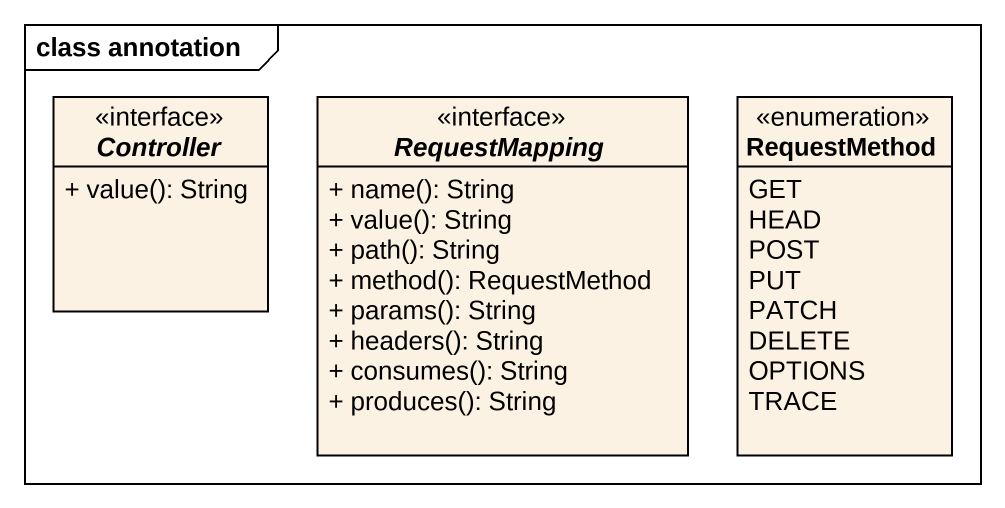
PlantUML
@startuml
mainframe class annotation
hide circle
hide empty members
skinparam classAttributeIconSize 0
interface Controller <<interface>> {
  + value(): String
}
interface RequestMapping <<interface>> {
  + name(): String
  + value(): String
  + path(): String
  + method(): RequestMethod
  + params(): String
  + headers(): String
  + consumes(): String
  + produces(): String
}
enum RequestMethod {
  GET
  HEAD
  POST
  PUT
  PATCH
  DELETE
  OPTIONS
  TRACE
}
@enduml
